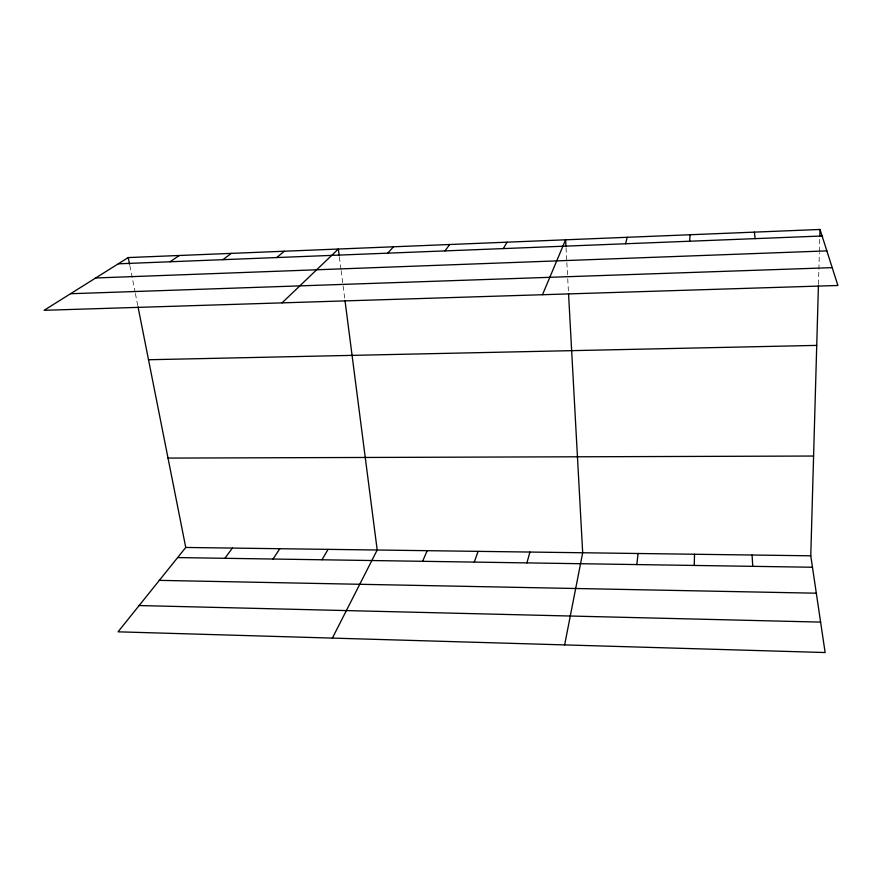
<?xml version="1.0" encoding="UTF-8"?>
<svg xmlns="http://www.w3.org/2000/svg" width="882" height="882" viewBox="0 0 882 882"><rect width="100%" height="100%" fill="white"/><g stroke="black" fill="none" stroke-linecap="round" stroke-linejoin="round"><path stroke-width="0.66" stroke-dasharray="4.41 3.31" d="M818.463 284.423L818.849 270.675M818.893 269.308L819.356 252.814M819.389 251.447L819.786 237.699M129.83 265.559L135.111 292.207M135.376 293.541L137.757 305.536M339.394 257.147L340.97 269.33M341.136 270.675L344.807 299.086M566.046 247.864L566.784 261.304M566.85 262.649L567.655 277.433M567.732 278.778L568.471 292.218"/><path stroke-width="1.32" d="M694.233 565.45L694.531 554.249M138.022 306.859L185.749 547.457L118.045 631.821L825.133 652.537L810.767 555.803L818.419 285.79M819.819 236.332L820.017 229.463L128.243 257.566L44.1 310.31L837.9 285.481L820.017 229.463M689.658 241.227L690.077 234.744M636.837 564.579L638.072 553.499M564.634 644.907L582.682 552.76L568.537 293.563M625.592 243.763L627.179 237.291M526.918 562.903L529.917 552.055M474.284 562.099L478.088 551.36M542.485 294.72L565.605 239.794L565.968 246.519M422.599 561.305L427.197 550.677M332.382 638.105L377.198 550.015L344.983 300.442M503.313 248.592L507.073 242.175M321.996 559.772L328.082 549.354M273.023 559.034L279.815 548.714M224.91 558.295L232.374 548.075M444.947 250.907L449.699 244.512M387.76 253.167L393.471 246.795M282.042 302.868L338.346 249.033L339.217 255.802M276.772 257.555L284.291 251.227M222.903 259.683L231.271 253.388M170.083 261.767L179.267 255.493M118.276 263.817L822.101 235.99M95.686 277.973L826.853 250.885M70.549 293.728L832.211 267.643M148.518 359.746L816.732 345.391M168.021 458.089L813.601 456.038M185.749 547.457L810.767 555.803M177.635 557.578L812.465 567.247M159.333 580.367L816.324 593.2M139.124 605.548L820.613 622.108M128.243 257.566L129.566 264.236M754.342 232.131L755.146 238.636M752.081 555.021L752.765 566.343"/></g></svg>
